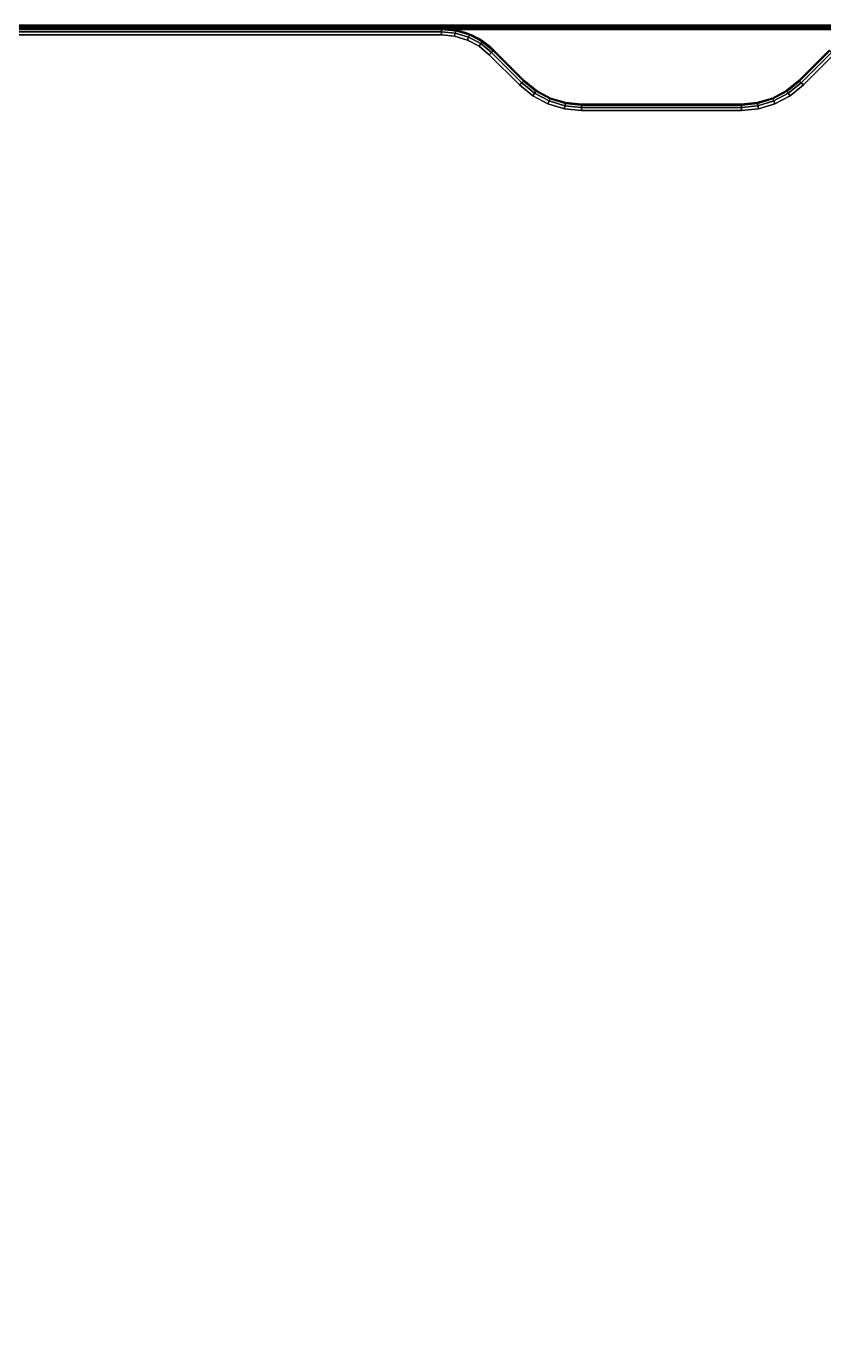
# Model space of a CAD drawing. Extents: x -170 to 1783, y -20 to 1205.
# Drawn here: x 1342.01 to 1356.76, y 257.39 to 281.43 of the extents above; entities that cross this region are included whole.
import ezdxf

# ---------------------------------------------------------------- set-up
doc = ezdxf.new("R2010")
doc.units = 0
doc.header["$LTSCALE"] = 96
doc.header["$MEASUREMENT"] = 0
for name, color, linetype in [('A-FURN-3-PANEL-RACE', 7, 'Continuous'), ('A-FURN-3-PANEL-SIDE1', 7, 'Continuous'), ('A-FURN-3-PANEL-TOPCAP', 7, 'Continuous'), ('A-FURN-3-WKSF-TOP', 7, 'Continuous'), ('A-FURN-3-WKSF-TRIM', 7, 'Continuous'), ('A-FURN-P-PNLS', 7, 'Continuous'), ('A-FURN-P-WKSF', 7, 'Continuous'), ('MAIN_PANEL', 7, 'Continuous'), ('MAIN_WKSURF', 7, 'Continuous')]:
    doc.layers.add(name, color=color, linetype=linetype)

# ---------------------------------------------------------------- blocks, each defined once
blk = doc.blocks.new('EC-EFP-456')
at = {"layer": 'A-FURN-3-PANEL-RACE', "color": 40, "linetype": 'Continuous'}
for points, invisible_edges in [([(0.5, 0.425, 0.396), (0.08, 0.425, 0.396), (0.08, -0.013, 0.396), (47.92, -0.013, 0.396)], 8), ([(47.5, 0.425, 0.396), (0.5, 0.425, 0.396), (47.92, -0.013, 0.396), (47.92, 0.425, 0.396)], 3), ([(47.92, -0.013, 3.515), (47.92, -0.013, 0.396), (0.08, -0.013, 0.396), (0.08, -0.013, 3.515)], 8), ([(47.4, -0.013, 4.085), (47.4, -0.013, 3.515), (0.6, -0.013, 3.515), (0.6, -0.013, 4.085)], 2)]:
    blk.add_3dface(points, dxfattribs=dict(at, invisible_edges=invisible_edges))
for points in [[(47.4, 0.065, 4.219), (47.4, 0.033, 4.194), (0.6, 0.033, 4.194), (0.6, 0.065, 4.219)], [(47.4, 0.033, 4.194), (47.4, 0.008, 4.162), (0.6, 0.008, 4.162), (0.6, 0.033, 4.194)], [(47.4, 0.008, 4.162), (47.4, -0.007, 4.125), (0.6, -0.007, 4.125), (0.6, 0.008, 4.162)], [(47.4, -0.007, 4.125), (47.4, -0.013, 4.085), (0.6, -0.013, 4.085), (0.6, -0.007, 4.125)]]:
    blk.add_3dface(points, dxfattribs=at)
at = {"layer": 'A-FURN-3-PANEL-SIDE1', "color": 7, "linetype": 'Continuous'}
for points in [[(47.322, 1.955, 55.74), (47.323, 0.045, 55.74), (0.678, 0.045, 55.74), (0.678, 1.955, 55.74)], [(47.322, 0.045, 4.24), (47.322, 1.955, 4.24), (0.678, 1.955, 4.24), (0.678, 0.045, 4.24)], [(47.323, 0.045, 55.74), (47.322, 0.045, 4.24), (0.678, 0.045, 4.24), (0.678, 0.045, 55.74)]]:
    blk.add_3dface(points, dxfattribs=at)
at = {"layer": 'A-FURN-3-PANEL-TOPCAP', "color": 60, "linetype": 'Continuous'}
for points in [[(0.76, 0.044, 56.35), (0.76, 1.956, 56.35), (47.24, 1.956, 56.35), (47.24, 0.044, 56.35)], [(0.76, 0.02, 56.345), (0.76, 0.044, 56.35), (47.24, 0.044, 56.35), (47.24, 0.02, 56.345)], [(0.76, -0.001, 56.331), (0.76, 0.02, 56.345), (47.24, 0.02, 56.345), (47.24, -0.001, 56.331)], [(0.76, -0.015, 56.31), (0.76, -0.001, 56.331), (47.24, -0.001, 56.331), (47.24, -0.015, 56.31)], [(0.76, -0.02, 56.286), (0.76, -0.015, 56.31), (47.24, -0.015, 56.31), (47.24, -0.02, 56.286)]]:
    blk.add_3dface(points, dxfattribs=at)
for points, invisible_edges in [([(0.815, 0.045, 55.74), (0.815, -0.02, 55.774), (47.185, 0.014, 55.74), (47.185, 0.045, 55.74)], 1), ([(47.185, -0.02, 55.774), (47.185, 0.014, 55.74), (0.815, 0.014, 55.74), (0.815, -0.02, 55.774)], 5), ([(0.76, -0.02, 56.161), (47.24, -0.02, 56.161), (47.24, 0, 56.141), (0.76, 0, 56.141)], 10), ([(47.24, 0, 56.056), (0.76, 0, 56.056), (0.76, 0, 56.141), (47.24, 0, 56.141)], 10), ([(0.76, 0, 56.056), (47.24, 0, 56.056), (47.24, -0.02, 56.036), (0.76, -0.02, 56.036)], 10), ([(0.76, -0.02, 56.161), (0.76, -0.02, 56.286), (47.24, -0.02, 56.286), (47.24, -0.02, 56.161)], 5), ([(47.185, -0.02, 55.774), (0.815, -0.02, 55.774), (0.76, -0.02, 56.036), (47.24, -0.02, 56.036)], 10)]:
    blk.add_3dface(points, dxfattribs=dict(at, invisible_edges=invisible_edges))
at = {"layer": 'A-FURN-P-PNLS', "color": 60, "linetype": 'Continuous'}
blk.add_line((48, 0), (0, 0), dxfattribs=at)
blk = doc.blocks.new('EC-WYC-64-2424-T')
at = {"layer": 'A-FURN-3-WKSF-TOP', "color": 60, "linetype": 'Continuous'}
for points, invisible_edges in [([(26.91, -26.91, 29), (0.743, -0.285, 29), (1.044, -0.161, 29), (1.368, -0.118, 29)], 9), ([(26.91, -26.91, 27.75), (1.368, -0.118, 27.75), (1.044, -0.161, 27.75), (0.743, -0.285, 27.75)], 9), ([(1.368, -0.118, 29), (19.933, -0.118, 29), (20.177, -0.142, 29), (34.22, -23.882, 29)], 12), ([(1.368, -0.118, 29), (34.22, -23.882, 29), (32.871, -23.97, 29), (31.544, -24.234, 29)], 9), ([(29.051, -25.267, 29), (1.368, -0.118, 29), (31.544, -24.234, 29), (30.264, -24.669, 29)], 3), ([(1.368, -0.118, 29), (29.051, -25.267, 29), (27.927, -26.018, 29), (26.91, -26.91, 29)], 9), ([(1.368, -0.118, 27.75), (26.91, -26.91, 27.75), (27.927, -26.018, 27.75), (29.051, -25.267, 27.75)], 9), ([(29.051, -25.267, 27.75), (30.264, -24.669, 27.75), (31.544, -24.234, 27.75), (1.368, -0.118, 27.75)], 12), ([(1.368, -0.118, 27.75), (31.544, -24.234, 27.75), (32.871, -23.97, 27.75), (34.22, -23.882, 27.75)], 9), ([(1.368, -0.118, 27.75), (34.22, -23.882, 27.75), (20.177, -0.142, 27.75), (19.933, -0.118, 27.75)], 3), ([(20.628, -0.329, 29), (34.22, -23.882, 29), (20.177, -0.142, 29), (20.412, -0.213, 29)], 3), ([(20.628, -0.329, 27.75), (20.412, -0.213, 27.75), (20.177, -0.142, 27.75), (34.22, -23.882, 27.75)], 12), ([(0.285, -0.743, 29), (0.484, -0.484, 29), (0.743, -0.285, 29), (26.91, -26.91, 29)], 12), ([(0.285, -0.743, 27.75), (26.91, -26.91, 27.75), (0.743, -0.285, 27.75), (0.484, -0.484, 27.75)], 3), ([(34.22, -23.882, 29), (20.628, -0.329, 29), (20.817, -0.484, 29), (21.377, -1.044, 29)], 9), ([(34.22, -23.882, 27.75), (21.377, -1.044, 27.75), (20.817, -0.484, 27.75), (20.628, -0.329, 27.75)], 9), ([(34.22, -23.882, 29), (26.378, -1.245, 29), (26.623, -1.044, 29), (27.183, -0.484, 29)], 9), ([(34.22, -23.882, 27.75), (27.183, -0.484, 27.75), (26.623, -1.044, 27.75), (26.378, -1.245, 27.75)], 9), ([(26.91, -26.91, 29), (0.118, -1.368, 29), (0.161, -1.044, 29), (0.285, -0.743, 29)], 9), ([(26.91, -26.91, 27.75), (0.285, -0.743, 27.75), (0.161, -1.044, 27.75), (0.118, -1.368, 27.75)], 9), ([(21.902, -1.395, 29), (34.22, -23.882, 29), (21.377, -1.044, 29), (21.622, -1.245, 29)], 3), ([(21.902, -1.395, 27.75), (21.622, -1.245, 27.75), (21.377, -1.044, 27.75), (34.22, -23.882, 27.75)], 12), ([(0.118, -1.368, 29), (26.91, -26.91, 29), (26.018, -27.927, 29), (25.267, -29.051, 29)], 9), ([(25.267, -29.051, 29), (24.669, -30.264, 29), (24.234, -31.544, 29), (0.118, -1.368, 29)], 12), ([(0.118, -1.368, 29), (24.234, -31.544, 29), (23.97, -32.871, 29), (23.882, -34.22, 29)], 9), ([(0.118, -1.368, 29), (23.882, -34.22, 29), (0.142, -20.225, 29), (0.118, -19.981, 29)], 3), ([(0.118, -1.368, 27.75), (0.118, -19.981, 27.75), (0.142, -20.225, 27.75), (23.882, -34.22, 27.75)], 12), ([(0.118, -1.368, 27.75), (23.882, -34.22, 27.75), (23.97, -32.871, 27.75), (24.234, -31.544, 27.75)], 9), ([(25.267, -29.051, 27.75), (0.118, -1.368, 27.75), (24.234, -31.544, 27.75), (24.669, -30.264, 27.75)], 3), ([(0.118, -1.368, 27.75), (25.267, -29.051, 27.75), (26.018, -27.927, 27.75), (26.91, -26.91, 27.75)], 9), ([(34.22, -23.882, 29), (21.902, -1.395, 29), (22.206, -1.487, 29), (22.521, -1.518, 29)], 9), ([(34.22, -23.882, 27.75), (22.521, -1.518, 27.75), (22.206, -1.487, 27.75), (21.902, -1.395, 27.75)], 9), ([(26.378, -1.245, 29), (34.22, -23.882, 29), (25.794, -1.487, 29), (26.098, -1.395, 29)], 3), ([(26.378, -1.245, 27.75), (26.098, -1.395, 27.75), (25.794, -1.487, 27.75), (34.22, -23.882, 27.75)], 12), ([(22.521, -1.518, 29), (25.479, -1.518, 29), (25.794, -1.487, 29), (34.22, -23.882, 29)], 12), ([(22.521, -1.518, 27.75), (34.22, -23.882, 27.75), (25.794, -1.487, 27.75), (25.479, -1.518, 27.75)], 3), ([(0.329, -20.676, 29), (0.213, -20.46, 29), (0.142, -20.225, 29), (23.882, -34.22, 29)], 12), ([(0.329, -20.676, 27.75), (23.882, -34.22, 27.75), (0.142, -20.225, 27.75), (0.213, -20.46, 27.75)], 3), ([(23.882, -34.22, 29), (1.044, -21.425, 29), (0.484, -20.865, 29), (0.329, -20.676, 29)], 9), ([(23.882, -34.22, 27.75), (0.329, -20.676, 27.75), (0.484, -20.865, 27.75), (1.044, -21.425, 27.75)], 9), ([(1.395, -21.95, 29), (1.245, -21.67, 29), (1.044, -21.425, 29), (23.882, -34.22, 29)], 12), ([(1.395, -21.95, 27.75), (23.882, -34.22, 27.75), (1.044, -21.425, 27.75), (1.245, -21.67, 27.75)], 3), ([(23.882, -34.22, 29), (1.518, -22.569, 29), (1.487, -22.254, 29), (1.395, -21.95, 29)], 9), ([(23.882, -34.22, 27.75), (1.395, -21.95, 27.75), (1.487, -22.254, 27.75), (1.518, -22.569, 27.75)], 9), ([(1.518, -22.569, 29), (23.882, -34.22, 29), (1.487, -25.842, 29), (1.518, -25.527, 29)], 3), ([(1.518, -22.569, 27.75), (1.518, -25.527, 27.75), (1.487, -25.842, 27.75), (23.882, -34.22, 27.75)], 12)]:
    blk.add_3dface(points, dxfattribs=dict(at, invisible_edges=invisible_edges))
at = {"layer": 'A-FURN-3-WKSF-TRIM', "color": 40, "linetype": 'Continuous'}
for points in [[(1.368, 0, 28.882), (1.368, 0, 27.868), (19.933, 0, 27.868), (19.933, 0, 28.882)], [(1.368, 0, 27.868), (1.368, -0.016, 27.809), (19.933, -0.016, 27.809), (19.933, 0, 27.868)], [(1.368, -0.016, 28.941), (1.368, 0, 28.882), (19.933, 0, 28.882), (19.933, -0.016, 28.941)], [(20.197, -0.042, 27.809), (20.2, -0.026, 27.868), (19.933, 0, 27.868), (19.933, -0.016, 27.809)], [(20.2, -0.026, 27.868), (20.2, -0.026, 28.882), (19.933, 0, 28.882), (19.933, 0, 27.868)], [(20.2, -0.026, 28.882), (20.197, -0.042, 28.941), (19.933, -0.016, 28.941), (19.933, 0, 28.882)], [(1.368, -0.016, 27.809), (1.368, -0.059, 27.766), (19.933, -0.059, 27.766), (19.933, -0.016, 27.809)], [(1.368, -0.059, 28.984), (1.368, -0.016, 28.941), (19.933, -0.016, 28.941), (19.933, -0.059, 28.984)], [(1.368, -0.059, 27.766), (1.368, -0.118, 27.75), (19.933, -0.118, 27.75), (19.933, -0.059, 27.766)], [(1.368, -0.118, 29), (1.368, -0.059, 28.984), (19.933, -0.059, 28.984), (19.933, -0.118, 29)], [(20.189, -0.084, 27.766), (20.197, -0.042, 27.809), (19.933, -0.016, 27.809), (19.933, -0.059, 27.766)], [(20.197, -0.042, 28.941), (20.189, -0.084, 28.984), (19.933, -0.059, 28.984), (19.933, -0.016, 28.941)], [(20.177, -0.142, 27.75), (20.189, -0.084, 27.766), (19.933, -0.059, 27.766), (19.933, -0.118, 27.75)], [(20.189, -0.084, 28.984), (20.177, -0.142, 29), (19.933, -0.118, 29), (19.933, -0.059, 28.984)], [(20.412, -0.213, 27.75), (20.434, -0.159, 27.766), (20.189, -0.084, 27.766), (20.177, -0.142, 27.75)], [(20.434, -0.159, 28.984), (20.412, -0.213, 29), (20.177, -0.142, 29), (20.189, -0.084, 28.984)], [(20.434, -0.159, 27.766), (20.451, -0.119, 27.809), (20.197, -0.042, 27.809), (20.189, -0.084, 27.766)], [(20.451, -0.119, 28.941), (20.434, -0.159, 28.984), (20.189, -0.084, 28.984), (20.197, -0.042, 28.941)], [(20.451, -0.119, 27.809), (20.457, -0.104, 27.868), (20.2, -0.026, 27.868), (20.197, -0.042, 27.809)], [(20.457, -0.104, 28.882), (20.451, -0.119, 28.941), (20.197, -0.042, 28.941), (20.2, -0.026, 28.882)], [(20.457, -0.104, 27.868), (20.457, -0.104, 28.882), (20.2, -0.026, 28.882), (20.2, -0.026, 27.868)], [(20.628, -0.329, 27.75), (20.661, -0.28, 27.766), (20.434, -0.159, 27.766), (20.412, -0.213, 27.75)], [(20.661, -0.28, 28.984), (20.628, -0.329, 29), (20.412, -0.213, 29), (20.434, -0.159, 28.984)], [(20.661, -0.28, 27.766), (20.685, -0.244, 27.809), (20.451, -0.119, 27.809), (20.434, -0.159, 27.766)], [(20.685, -0.244, 28.941), (20.661, -0.28, 28.984), (20.434, -0.159, 28.984), (20.451, -0.119, 28.941)], [(20.685, -0.244, 27.809), (20.693, -0.231, 27.868), (20.457, -0.104, 27.868), (20.451, -0.119, 27.809)], [(20.693, -0.231, 28.882), (20.685, -0.244, 28.941), (20.451, -0.119, 28.941), (20.457, -0.104, 28.882)], [(20.693, -0.231, 27.868), (20.693, -0.231, 28.882), (20.457, -0.104, 28.882), (20.457, -0.104, 27.868)], [(20.89, -0.412, 27.809), (20.901, -0.401, 27.868), (20.693, -0.231, 27.868), (20.685, -0.244, 27.809)], [(20.901, -0.401, 28.882), (20.89, -0.412, 28.941), (20.685, -0.244, 28.941), (20.693, -0.231, 28.882)], [(20.901, -0.401, 27.868), (20.901, -0.401, 28.882), (20.693, -0.231, 28.882), (20.693, -0.231, 27.868)], [(20.817, -0.484, 27.75), (20.859, -0.442, 27.766), (20.661, -0.28, 27.766), (20.628, -0.329, 27.75)], [(20.859, -0.442, 28.984), (20.817, -0.484, 29), (20.628, -0.329, 29), (20.661, -0.28, 28.984)], [(20.859, -0.442, 27.766), (20.89, -0.412, 27.809), (20.685, -0.244, 27.809), (20.661, -0.28, 27.766)], [(20.89, -0.412, 28.941), (20.859, -0.442, 28.984), (20.661, -0.28, 28.984), (20.685, -0.244, 28.941)], [(20.859, -0.442, 27.766), (20.817, -0.484, 27.75), (21.377, -1.044, 27.75), (21.419, -1.002, 27.766)], [(20.817, -0.484, 29), (20.859, -0.442, 28.984), (21.419, -1.002, 28.984), (21.377, -1.044, 29)], [(20.89, -0.412, 27.809), (20.859, -0.442, 27.766), (21.419, -1.002, 27.766), (21.449, -0.972, 27.809)], [(20.859, -0.442, 28.984), (20.89, -0.412, 28.941), (21.449, -0.972, 28.941), (21.419, -1.002, 28.984)], [(20.901, -0.401, 27.868), (20.89, -0.412, 27.809), (21.449, -0.972, 27.809), (21.461, -0.961, 27.868)], [(20.89, -0.412, 28.941), (20.901, -0.401, 28.882), (21.461, -0.961, 28.882), (21.449, -0.972, 28.941)], [(20.901, -0.401, 28.882), (20.901, -0.401, 27.868), (21.461, -0.961, 27.868), (21.461, -0.961, 28.882)], [(26.539, -0.961, 28.882), (26.539, -0.961, 27.868), (27.099, -0.401, 27.868), (27.099, -0.401, 28.882)], [(26.539, -0.961, 27.868), (26.551, -0.972, 27.809), (27.111, -0.412, 27.809), (27.099, -0.401, 27.868)], [(26.551, -0.972, 28.941), (26.539, -0.961, 28.882), (27.099, -0.401, 28.882), (27.111, -0.412, 28.941)], [(26.551, -0.972, 27.809), (26.581, -1.002, 27.766), (27.141, -0.442, 27.766), (27.111, -0.412, 27.809)], [(26.581, -1.002, 28.984), (26.551, -0.972, 28.941), (27.111, -0.412, 28.941), (27.141, -0.442, 28.984)], [(26.581, -1.002, 27.766), (26.623, -1.044, 27.75), (27.183, -0.484, 27.75), (27.141, -0.442, 27.766)], [(26.623, -1.044, 29), (26.581, -1.002, 28.984), (27.141, -0.442, 28.984), (27.183, -0.484, 29)], [(21.679, -1.16, 27.809), (21.688, -1.147, 27.868), (21.461, -0.961, 27.868), (21.449, -0.972, 27.809)], [(21.688, -1.147, 28.882), (21.679, -1.16, 28.941), (21.449, -0.972, 28.941), (21.461, -0.961, 28.882)], [(21.688, -1.147, 27.868), (21.688, -1.147, 28.882), (21.461, -0.961, 28.882), (21.461, -0.961, 27.868)], [(26.551, -0.972, 27.809), (26.539, -0.961, 27.868), (26.312, -1.147, 27.868), (26.321, -1.16, 27.809)], [(26.539, -0.961, 27.868), (26.539, -0.961, 28.882), (26.312, -1.147, 28.882), (26.312, -1.147, 27.868)], [(26.539, -0.961, 28.882), (26.551, -0.972, 28.941), (26.321, -1.16, 28.941), (26.312, -1.147, 28.882)], [(21.622, -1.245, 27.75), (21.655, -1.196, 27.766), (21.419, -1.002, 27.766), (21.377, -1.044, 27.75)], [(21.655, -1.196, 28.984), (21.622, -1.245, 29), (21.377, -1.044, 29), (21.419, -1.002, 28.984)], [(21.655, -1.196, 27.766), (21.679, -1.16, 27.809), (21.449, -0.972, 27.809), (21.419, -1.002, 27.766)], [(21.679, -1.16, 28.941), (21.655, -1.196, 28.984), (21.419, -1.002, 28.984), (21.449, -0.972, 28.941)], [(21.902, -1.395, 27.75), (21.925, -1.34, 27.766), (21.655, -1.196, 27.766), (21.622, -1.245, 27.75)], [(21.925, -1.34, 28.984), (21.902, -1.395, 29), (21.622, -1.245, 29), (21.655, -1.196, 28.984)], [(21.925, -1.34, 27.766), (21.941, -1.3, 27.809), (21.679, -1.16, 27.809), (21.655, -1.196, 27.766)], [(21.941, -1.3, 28.941), (21.925, -1.34, 28.984), (21.655, -1.196, 28.984), (21.679, -1.16, 28.941)], [(21.941, -1.3, 27.809), (21.947, -1.286, 27.868), (21.688, -1.147, 27.868), (21.679, -1.16, 27.809)], [(21.947, -1.286, 28.882), (21.941, -1.3, 28.941), (21.679, -1.16, 28.941), (21.688, -1.147, 28.882)], [(21.947, -1.286, 27.868), (21.947, -1.286, 28.882), (21.688, -1.147, 28.882), (21.688, -1.147, 27.868)], [(26.321, -1.16, 27.809), (26.312, -1.147, 27.868), (26.053, -1.286, 27.868), (26.059, -1.3, 27.809)], [(26.312, -1.147, 27.868), (26.312, -1.147, 28.882), (26.053, -1.286, 28.882), (26.053, -1.286, 27.868)], [(26.312, -1.147, 28.882), (26.321, -1.16, 28.941), (26.059, -1.3, 28.941), (26.053, -1.286, 28.882)], [(26.345, -1.196, 27.766), (26.321, -1.16, 27.809), (26.059, -1.3, 27.809), (26.075, -1.34, 27.766)], [(26.321, -1.16, 28.941), (26.345, -1.196, 28.984), (26.075, -1.34, 28.984), (26.059, -1.3, 28.941)], [(26.378, -1.245, 27.75), (26.345, -1.196, 27.766), (26.075, -1.34, 27.766), (26.098, -1.395, 27.75)], [(26.345, -1.196, 28.984), (26.378, -1.245, 29), (26.098, -1.395, 29), (26.075, -1.34, 28.984)], [(26.581, -1.002, 27.766), (26.551, -0.972, 27.809), (26.321, -1.16, 27.809), (26.345, -1.196, 27.766)], [(26.551, -0.972, 28.941), (26.581, -1.002, 28.984), (26.345, -1.196, 28.984), (26.321, -1.16, 28.941)], [(26.623, -1.044, 27.75), (26.581, -1.002, 27.766), (26.345, -1.196, 27.766), (26.378, -1.245, 27.75)], [(26.581, -1.002, 28.984), (26.623, -1.044, 29), (26.378, -1.245, 29), (26.345, -1.196, 28.984)], [(22.206, -1.487, 27.75), (22.217, -1.429, 27.766), (21.925, -1.34, 27.766), (21.902, -1.395, 27.75)], [(22.217, -1.429, 28.984), (22.206, -1.487, 29), (21.902, -1.395, 29), (21.925, -1.34, 28.984)], [(22.217, -1.429, 27.766), (22.226, -1.387, 27.809), (21.941, -1.3, 27.809), (21.925, -1.34, 27.766)], [(22.226, -1.387, 28.941), (22.217, -1.429, 28.984), (21.925, -1.34, 28.984), (21.941, -1.3, 28.941)], [(22.226, -1.387, 27.809), (22.229, -1.371, 27.868), (21.947, -1.286, 27.868), (21.941, -1.3, 27.809)], [(22.229, -1.371, 28.882), (22.226, -1.387, 28.941), (21.941, -1.3, 28.941), (21.947, -1.286, 28.882)], [(22.229, -1.371, 27.868), (22.229, -1.371, 28.882), (21.947, -1.286, 28.882), (21.947, -1.286, 27.868)], [(22.521, -1.518, 27.75), (22.521, -1.459, 27.766), (22.217, -1.429, 27.766), (22.206, -1.487, 27.75)], [(22.521, -1.459, 28.984), (22.521, -1.518, 29), (22.206, -1.487, 29), (22.217, -1.429, 28.984)], [(22.521, -1.459, 27.766), (22.521, -1.416, 27.809), (22.226, -1.387, 27.809), (22.217, -1.429, 27.766)], [(22.521, -1.416, 28.941), (22.521, -1.459, 28.984), (22.217, -1.429, 28.984), (22.226, -1.387, 28.941)], [(22.521, -1.416, 27.809), (22.521, -1.4, 27.868), (22.229, -1.371, 27.868), (22.226, -1.387, 27.809)], [(22.521, -1.4, 28.882), (22.521, -1.416, 28.941), (22.226, -1.387, 28.941), (22.229, -1.371, 28.882)], [(22.521, -1.4, 27.868), (22.521, -1.4, 28.882), (22.229, -1.371, 28.882), (22.229, -1.371, 27.868)], [(22.521, -1.4, 28.882), (22.521, -1.4, 27.868), (25.479, -1.4, 27.868), (25.479, -1.4, 28.882)], [(22.521, -1.4, 27.868), (22.521, -1.416, 27.809), (25.479, -1.416, 27.809), (25.479, -1.4, 27.868)], [(22.521, -1.416, 28.941), (22.521, -1.4, 28.882), (25.479, -1.4, 28.882), (25.479, -1.416, 28.941)], [(22.521, -1.416, 27.809), (22.521, -1.459, 27.766), (25.479, -1.459, 27.766), (25.479, -1.416, 27.809)], [(22.521, -1.459, 28.984), (22.521, -1.416, 28.941), (25.479, -1.416, 28.941), (25.479, -1.459, 28.984)], [(25.774, -1.387, 27.809), (25.771, -1.371, 27.868), (25.479, -1.4, 27.868), (25.479, -1.416, 27.809)], [(25.771, -1.371, 27.868), (25.771, -1.371, 28.882), (25.479, -1.4, 28.882), (25.479, -1.4, 27.868)], [(25.771, -1.371, 28.882), (25.774, -1.387, 28.941), (25.479, -1.416, 28.941), (25.479, -1.4, 28.882)], [(25.783, -1.429, 27.766), (25.774, -1.387, 27.809), (25.479, -1.416, 27.809), (25.479, -1.459, 27.766)], [(25.774, -1.387, 28.941), (25.783, -1.429, 28.984), (25.479, -1.459, 28.984), (25.479, -1.416, 28.941)], [(25.794, -1.487, 27.75), (25.783, -1.429, 27.766), (25.479, -1.459, 27.766), (25.479, -1.518, 27.75)], [(25.783, -1.429, 28.984), (25.794, -1.487, 29), (25.479, -1.518, 29), (25.479, -1.459, 28.984)], [(26.059, -1.3, 27.809), (26.053, -1.286, 27.868), (25.771, -1.371, 27.868), (25.774, -1.387, 27.809)], [(26.053, -1.286, 27.868), (26.053, -1.286, 28.882), (25.771, -1.371, 28.882), (25.771, -1.371, 27.868)], [(26.053, -1.286, 28.882), (26.059, -1.3, 28.941), (25.774, -1.387, 28.941), (25.771, -1.371, 28.882)], [(26.075, -1.34, 27.766), (26.059, -1.3, 27.809), (25.774, -1.387, 27.809), (25.783, -1.429, 27.766)], [(26.059, -1.3, 28.941), (26.075, -1.34, 28.984), (25.783, -1.429, 28.984), (25.774, -1.387, 28.941)], [(26.098, -1.395, 27.75), (26.075, -1.34, 27.766), (25.783, -1.429, 27.766), (25.794, -1.487, 27.75)], [(26.075, -1.34, 28.984), (26.098, -1.395, 29), (25.794, -1.487, 29), (25.783, -1.429, 28.984)], [(22.521, -1.459, 27.766), (22.521, -1.518, 27.75), (25.479, -1.518, 27.75), (25.479, -1.459, 27.766)], [(22.521, -1.518, 29), (22.521, -1.459, 28.984), (25.479, -1.459, 28.984), (25.479, -1.518, 29)]]:
    blk.add_3dface(points, dxfattribs=at)
at = {"layer": 'A-FURN-P-WKSF', "color": 7, "linetype": 'Continuous'}
for p, q in [((19.933, 0), (1.25, 0)), ((21.461, -0.961), (20.901, -0.401)), ((26.539, -0.961), (27.099, -0.401)), ((22.521, -1.4), (25.479, -1.4))]:
    blk.add_line(p, q, dxfattribs=at)
for centre, radius, start, end in [((19.933, -1.368), 1.368, 45, 90), ((22.521, 0.1), 1.5, 225, 270), ((25.479, 0.1), 1.5, 270, 315)]:
    blk.add_arc(centre, radius, start, end, dxfattribs=at)

msp = doc.modelspace()

# ---------------------------------------------------------------- block references
at = {"layer": 'MAIN_PANEL', "color": 47, "linetype": 'Continuous'}
msp.add_blockref('EC-EFP-456', (1329.75988, 281.38505), dxfattribs=at)
at = {"layer": 'MAIN_WKSURF', "color": 47, "linetype": 'Continuous'}
msp.add_blockref('EC-WYC-64-2424-T', (1329.75988, 281.38505), dxfattribs=at)

doc.saveas('drawing.dxf')
